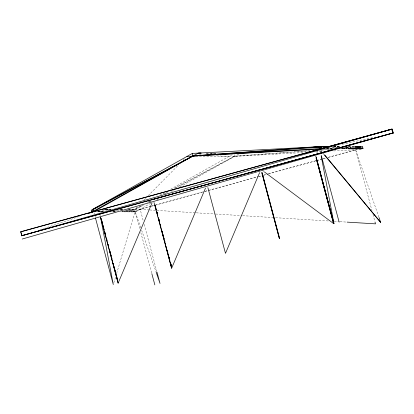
<?xml version="1.0" encoding="UTF-8"?>
<svg xmlns="http://www.w3.org/2000/svg" width="414" height="414" viewBox="0 0 414 414"><rect width="100%" height="100%" fill="white"/><g stroke="black" fill="none" stroke-linecap="round" stroke-linejoin="round"><path stroke-width="0.31" stroke-dasharray="2.07 1.55" d="M113.855 282.752L115.506 277.214M116.608 273.525L135.145 211.378L140.144 209.236L150.732 206.317M259.387 173.14L259.888 171.95M316.612 153.185L318.102 151.188M136.884 207.171L134.633 209.453L129.53 209.468M144.093 199.858L145.894 198.032M148.15 195.75L178.336 165.145M183.293 160.12L184.644 158.753M140.812 205.981L134.633 209.453L129.52 209.417M147.55 202.198L149.237 201.251M159.907 195.253L163.84 193.048M170.584 189.26L232.244 154.629M140.796 227.845L135.3 211.958L150.82 203.238M156.999 199.771L158.686 198.823M171.608 191.563L173.859 190.3M180.038 186.828L239.515 153.666M143.249 205.297L134.741 209.872L132.749 210.426L123.75 210.69M149.485 201.944L151.757 200.728M165.362 193.41L168.198 191.884M175.572 187.92L234.541 156.218L309.713 150.717M141.443 205.825L134.633 209.453L139.979 229.413M148.823 201.892L151.094 200.681M163.582 194.026L167.556 191.91M174.366 188.277L234.541 156.218L309.781 150.955M135.3 211.958L140.186 209.38L150.768 206.451M39.956 229.817L79.695 216.408M151.395 206.281L204.325 191.635M204.946 191.465L257.875 176.825M258.502 176.654L262.859 175.448M263.48 175.277L267.842 174.071M268.463 173.896L317.036 160.461M322.641 158.914L325.756 158.05L322.635 158.888M328.245 157.361L356.832 149.589M120.37 211.839L133.153 211.927L135.145 211.378L132.749 210.426L125.732 210.276M151.358 206.141L155.095 205.111M155.716 204.94L204.299 191.537M204.92 191.366L257.86 176.762M258.481 176.587L262.843 175.386M263.464 175.215L267.827 174.009M268.448 173.839L317.031 160.435M328.24 157.346L355.647 149.785L378.789 216.936M342.274 144.263L375.664 136.998M195.848 156.528L228.44 156.761L304.114 152.518M323.205 149.728L330.915 149.164M342.481 148.316L347.62 147.943M321.352 150.147L330.998 149.475M340.644 148.802L347.719 148.305M326.346 148.812L334.714 148.367M344.376 147.855L347.594 147.684M315.706 151.902L323.438 151.493M333.746 150.944L361.137 149.49M98.035 211.445L103.179 211.29M114.75 210.954L117.322 210.876M97.637 211.632L103.459 211.595M113.162 211.528L115.097 211.513M122.213 211.466L135.145 211.378L122.363 211.285M326.48 148.574L332.887 148.533M342.492 148.481L347.61 148.45M98.009 211.595L103.774 211.559M113.379 211.502L115.299 211.492M122.342 211.451L135.145 211.378M105.311 209.541L111.05 209.525M120.609 209.494L123.16 209.489M333.813 146.649L340.204 146.696M348.516 146.753L354.265 146.794M333.627 146.81L340.018 146.856L333.56 146.789M348.329 146.913L354.079 146.954M332.458 147.208L338.212 147.249M346.518 147.306L350.994 147.337M327.826 148.108L334.859 148.16M342.528 148.212L347.641 148.248M326.47 148.662L332.861 148.709M340.531 148.766L347.563 148.812M211.306 153.18L215.777 153.211M206.389 153.516L215.973 153.584M105.87 209.251L110.983 209.287M120.572 209.355L123.129 209.37M103.428 209.65L108.54 209.686M118.766 209.758L121.323 209.779M127.714 209.82L134.741 209.872L140.144 209.236L143.353 221.205M102.072 210.203L107.185 210.245M116.769 210.312L119.325 210.328M125.716 210.374L132.749 210.426L133.153 211.927M99.997 211.124L103.189 211.15M113.415 211.223L115.335 211.233M96.084 211.663L101.197 211.699M111.423 211.771L113.979 211.792M348.298 146.903L354.063 146.949M105.265 209.334L111.03 209.417M120.645 209.556L122.57 209.582M127.693 209.66L134.105 209.748M333.668 146.954L338.15 147.027M346.482 147.167L350.969 147.244L345.907 147.094M206.234 153.227L215.875 153.397M333.787 146.83L340.168 146.97M103.407 209.794L108.509 209.903M332.002 147.032L338.455 147.306M344.909 147.581L347.491 147.694M140.186 209.38L149.211 209.934M149.852 209.976L156.301 210.369M156.947 210.41L195.625 212.791M196.272 212.832L214.969 213.981M215.611 214.022L242.045 215.647M242.687 215.689L272.992 217.552M275.569 217.712L329.078 221.009M334.238 221.324L339.392 221.64M340.039 221.681L346.482 222.08M199.294 154.065L201.199 154.241M216.403 155.648L228.44 156.761M262.812 170.734L263.842 171.505M320.834 150.68L321.657 151.669M323.308 153.646L324.136 154.639M321.083 150.598L321.906 151.586M323.551 153.568L324.374 154.562M141.645 230.293L156.228 272.459M315.753 155.923L316.084 157.165M355.647 149.785L371.995 210.788M372.993 214.524L374.83 221.371M319.908 150.354L320.369 152.088M315.825 155.923L316.161 157.165M234.138 154.712L234.541 156.218M144.186 224.321L156.865 271.631M140.817 232.528L151.674 273.049M99.955 214.276L100.291 215.518M94.071 212.817L94.382 213.976M95.013 216.336L95.344 217.573M322.02 159.085L317.657 160.29L322.014 159.064"/><path stroke-width="0.62" d="M100.498 217.376L118.125 283.16L152.026 202.943M153.992 202.477L171.624 268.262L205.52 188.039M259.387 173.14L225.485 253.363L207.859 187.578M93.202 209.577L91.608 211.632L91.204 210.131L93.202 209.577L192.996 155.918L198.523 153.087L201.08 153.108M186.9 156.466L319.442 148.616L321.031 146.561L329.979 146.623M322.133 146.758L318.93 146.706L192.996 155.918L93.761 211.663L93.088 209.158L192.329 153.418L318.93 146.706L327.236 146.763M320.954 147.125L192.996 155.918L93.605 211.078L91.608 211.632L93.528 211.647M93.088 209.158L192.996 155.918L319.598 149.195L322.118 148.647M88.254 213.515L93.15 211.864M305.356 153.408L307.214 152.859L305.372 153.413M309.688 152.124L318.977 149.376L309.698 152.129M22.216 239.033L392.42 133.153L21.347 235.794L392.42 133.153L261.187 169.58M260.892 169.574L153.164 199.372M319.039 147.11L321.031 146.561L329.963 146.753M321.999 148.631L319.442 148.616L321.435 148.062L323.355 148.077M21.761 231.576L392.213 129.106L393.3 133.163L392.042 133.432M361.577 147.13L362.576 146.856L362.98 148.357L360.982 148.911L348.2 148.817M308.668 147.575L310.593 147.41M313.16 147.193L318.93 146.706L319.598 149.195L392.213 129.106M357.903 147.187L360.47 147.001L355.347 146.96L360.47 147.001L357.251 147.172M319.442 148.616L321.999 148.6M348.252 148.445L362.98 148.357L351.362 147.86M354.265 146.794L362.576 146.856M349.556 148.264L362.98 148.357M21.14 231.747L20.7 231.742L21.787 235.794L391.773 129.106L393.3 133.163M319.468 146.68L329.72 146.758M198.523 153.087L201.09 153.133M328.131 146.861L321.031 146.561L321.435 148.062M347.129 222.116L375.498 223.865L374.996 221.997M264.36 171.893L333.586 223.565L316.239 157.786L333.953 223.57L321.161 155.783M324.55 155.131L380.683 222.427L379.001 217.547M324.783 155.053L380.683 222.427M21.792 234.64L20.7 231.742L391.773 129.106L392.86 133.158M156.228 272.459L160.032 283.461L157.03 272.257M155.291 206.203L155.793 208.066M156.963 212.408L157.465 214.271L156.616 211.166M160.803 226.681L160.301 224.823L160.772 226.681M161.972 231.028L162.474 232.891M162.805 234.127L163.307 235.99M163.639 237.232L164.141 239.095L163.602 237.232M164.477 240.337L164.979 242.195L164.43 240.337M167.313 250.884L167.815 252.747L167.334 250.884M321.347 155.731L339.138 222.132M316.327 157.786L333.953 223.57M316.249 157.786L333.875 223.565M315.96 157.781L333.586 223.565M262.093 172.679L279.647 238.464M261.726 172.679L279.352 238.464L262.005 172.679M192.329 153.418L192.996 155.918M155.359 206.203L155.861 208.066M157.025 212.408L157.522 214.271M158.686 218.613L159.183 220.476M156.28 209.924L154.955 204.961L156.238 209.924M161.936 231.028L162.433 232.891M162.769 234.127L163.266 235.99M165.264 243.437L165.76 245.3M166.092 246.542L166.594 248.405M166.925 249.642L168.255 254.61M168.586 255.852L169.916 260.815M170.252 262.057L171.582 267.02M151.84 273.675L154.846 284.894M101.523 219.865L102.025 221.723M103.179 226.07L103.691 227.933M104.835 232.275L105.353 234.138M106.491 238.48L107.014 240.343M108.147 244.69L108.644 246.547M111.128 255.857L110.631 253.994L111.097 255.857M111.956 258.962L111.459 257.099L111.93 258.962M112.287 260.204L112.784 262.062M113.115 263.304L113.612 265.167L113.094 263.304M102.449 223.586L101.12 218.623L102.413 223.586M102.786 224.828L104.116 229.791M104.447 231.033L105.777 236.001M106.445 238.48L106.941 240.343M108.106 244.684L108.603 246.547M112.261 260.204L112.763 262.062M95.51 218.194L113.301 284.599L100.628 217.443M156.564 211.166L157.874 216.134M158.2 217.371L171.624 268.262M102.739 224.828L104.049 229.791M104.375 231.033L118.125 283.16M93.538 211.575L91.608 211.632L93.528 211.621M159.131 220.476L158.634 218.613L159.111 220.476M169.486 258.952L168.984 257.094L169.497 258.952M171.153 265.162L170.651 263.299L171.158 265.162M110.3 252.757L109.803 250.894L110.269 252.752M114.44 268.272L113.943 266.409L114.424 268.272M115.268 271.372L114.771 269.509L115.258 271.372M116.096 274.477L115.599 272.614L116.086 274.477M117.752 280.682L116.427 275.719L117.752 280.682"/></g></svg>
